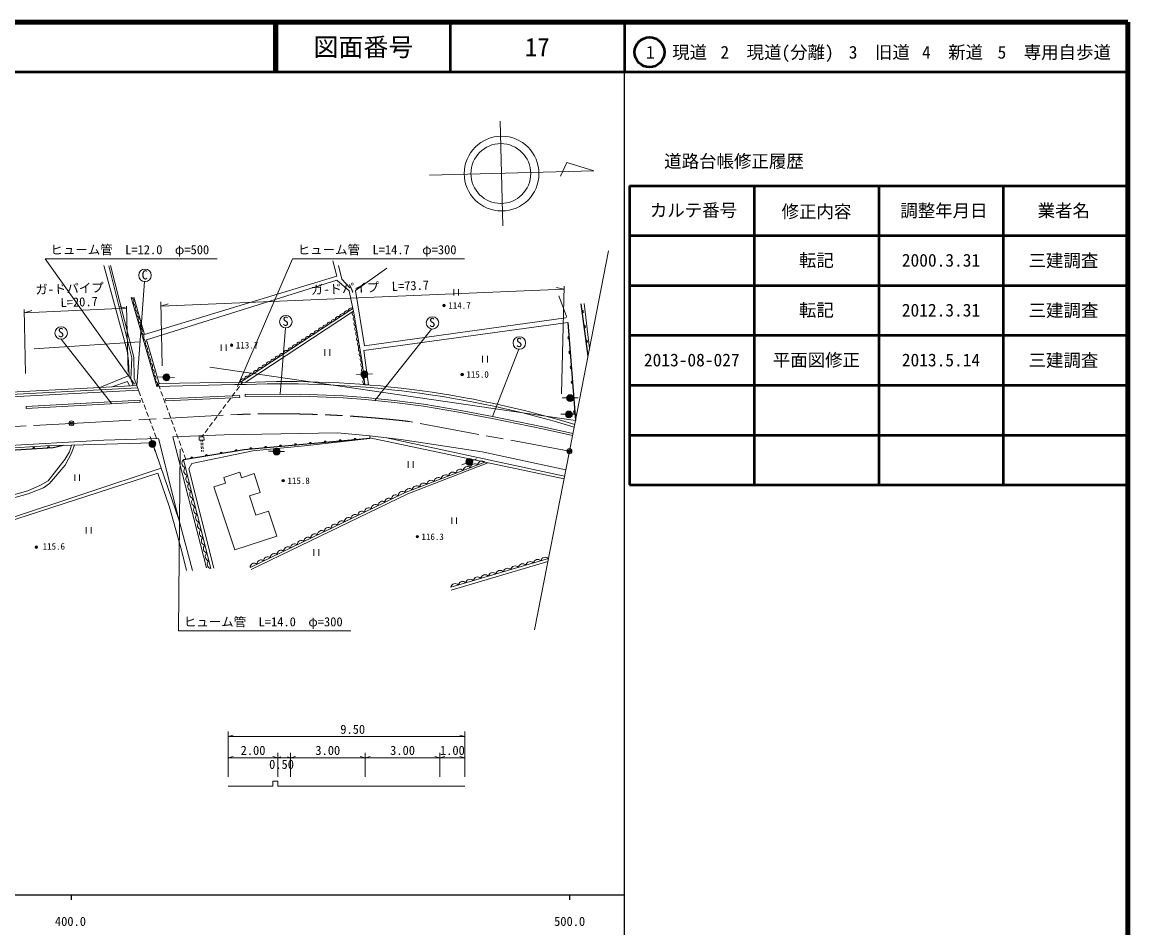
# Model space of a CAD drawing. Units: millimetres, scale not verified, with parts at other scales. Extents: x 40000 to 680000, y 20000 to 380000.
# Drawn here: x 458146 to 680000, y 198357 to 380000 of the extents above; entities that cross this region are included whole.
import ezdxf
from ezdxf.enums import TextEntityAlignment as Align

# ---------------------------------------------------------------- set-up
doc = ezdxf.new("R2010")
doc.units = ezdxf.units.MM
doc.header["$LTSCALE"] = 1000
doc.header["$PDMODE"] = 32
doc.header["$PDSIZE"] = 500
doc.linetypes.add('CHAIN', pattern=[18.5, 12, -1.5, 3.5, -1.5])
for name, color, linetype, lineweight in [('M-BGD', 7, 'Continuous', 13), ('M-BMK', 2, 'CHAIN', 13), ('M-BMK-SRVR', 3, 'Continuous', 13), ('M-STR-HTXT', 7, 'Continuous', 13), ('M-STR-STRC', 7, 'Continuous', 13), ('M-TTL', 2, 'Continuous', 140), ('M-TTL-BAND', 7, 'Continuous', 25), ('M-TTL-FRAM', 2, 'Continuous', 50), ('M-TTL-LINE', 7, 'Continuous', 50)]:
    doc.layers.add(name, color=color, linetype=linetype, lineweight=lineweight)
doc.layers.add('M-OTRS', color=6, linetype='Continuous')
doc.layers.add('M-TTL-TXT', color=7, linetype='Continuous')
doc.styles.add('ＭＳ ゴシック', font='')
doc.styles.get('ＭＳ ゴシック').set_extended_font_data('MS Gothic')

msp = doc.modelspace()

# ---------------------------------------------------------------- hatches: boundary and pattern name
at = {"layer": 'M-BGD'}
for points in [[(487766, 308749, 0.97359), (486403, 308820, 0.01338), (486401, 308784, 0.41421), (487066, 308084, 0.41421)], [(527512, 309395, 0.97359), (526147, 309387, 0.01338), (526147, 309350, 1)], [(568778, 304603, 0.97359), (567413, 304635, 0.01338), (567412, 304599, 0.41421), (568097, 303918, 0.41421)], [(568535, 301325, 0.97359), (567170, 301356, 0.01338), (567169, 301320, 0.41421), (567854, 300639, 0.41421)], [(484505, 294759, 0.97359), (484105, 296065, 0.01338), (484070, 296054, 1)], [(509888, 293860, 0.97359), (508525, 293931, 0.01338), (508523, 293895, 0.41421), (509188, 293195, 0.41421)], [(548515, 292055, 0.97359), (547236, 291576, 0.01338), (547249, 291541, 1)]]:
    msp.add_hatch(color=256, dxfattribs=at).paths.add_polyline_path(points)

# ---------------------------------------------------------------- linework, layer by layer
for p, q in [((479242, 314105), (474517, 331210)), ((475556, 331113), (480178, 312690)), ((480569, 312790), (475889, 331218)), ((521321, 329064), (520519, 332131)), ((521597, 331197), (522320, 328449)), ((531296, 330677), (525059, 326207)), ((482672, 317359), (521321, 329064)), ((522320, 328449), (523920, 326702)), ((481132, 307107), (482709, 327982)), ((483124, 316310), (521275, 328224)), ((521275, 328224), (523734, 326094)), ((525059, 326207), (526812, 315085)), ((544747, 326476), (544747, 325176)), ((545722, 325176), (545722, 326476)), ((485191, 306894), (480049, 324764)), ((482672, 317359), (480577, 324875)), ((523734, 326094), (524493, 322576)), ((567359, 320972), (565799, 325142)), ((524493, 322576), (501931, 307784)), ((524640, 322047), (502874, 307745)), ((524493, 322576), (524640, 322047)), ((570928, 323603), (571998, 314546)), ((526722, 314150), (567647, 319742)), ((526812, 315085), (567234, 320687)), ((567234, 320687), (567359, 320972)), ((510983, 318671), (509952, 305361)), ((540252, 318449), (528925, 304124)), ((481754, 315884), (460573, 314484)), ((476120, 303439), (465992, 316394)), ((485654, 307541), (483124, 316310)), ((498088, 315349), (498088, 314049)), ((499063, 314049), (499063, 315349)), ((479518, 312054), (479242, 314105)), ((518910, 314392), (518910, 313092)), ((519885, 313092), (519885, 314392)), ((527633, 307254), (526722, 314150)), ((550537, 313066), (550537, 311766)), ((551512, 311766), (551512, 313066)), ((557829, 314411), (552548, 300884)), ((479607, 309105), (479518, 312054)), ((480178, 312690), (479929, 308428)), ((480606, 308514), (480569, 312790)), ((569180, 300139), (495791, 310837)), ((473741, 306744), (479607, 309105)), ((479929, 308428), (480419, 307072)), ((481132, 307107), (480606, 308514)), ((485489, 308842), (486403, 308820)), ((487782, 308785), (488695, 308762)), ((525234, 309356), (526147, 309387)), ((527526, 309431), (528439, 309462)), ((481478, 306183), (403891, 302094)), ((404806, 302676), (481294, 306674)), ((430687, 304406), (473741, 306744)), ((473741, 306744), (481132, 307107)), ((479312, 307902), (476157, 306863)), ((479667, 307035), (479312, 307902)), ((481132, 307107), (481478, 306183)), ((481892, 305087), (481478, 306183)), ((485654, 307541), (485191, 306894)), ((485191, 306894), (500781, 307304)), ((485839, 306373), (485492, 307315)), ((501931, 307784), (485654, 307541)), ((500781, 307304), (503108, 307357)), ((501137, 306104), (501735, 306905)), ((502874, 307745), (501931, 307784)), ((502035, 307305), (502379, 307766)), ((526907, 307269), (527633, 307254)), ((458927, 302886), (481822, 304156)), ((481844, 303756), (481822, 304156)), ((482423, 303684), (482069, 304620)), ((486356, 304965), (486011, 305904)), ((486874, 303557), (486529, 304496)), ((486943, 304463), (501787, 305148)), ((486962, 304063), (486943, 304463)), ((486962, 304063), (501805, 304748)), ((499342, 303700), (499940, 304501)), ((500239, 304902), (500838, 305703)), ((501805, 304748), (501787, 305148)), ((502914, 305313), (513976, 305388)), ((502917, 304913), (502914, 305313)), ((502917, 304913), (513970, 304988)), ((513970, 304988), (522545, 304656)), ((513976, 305388), (522568, 305055)), ((522545, 304656), (527002, 304314)), ((522568, 305055), (527037, 304712)), ((527002, 304314), (532843, 303739)), ((527037, 304712), (532889, 304136)), ((532889, 304136), (538748, 303366)), ((566499, 304631), (567413, 304635)), ((568792, 304639), (569706, 304643)), ((458927, 302886), (458949, 302487)), ((458949, 302487), (481844, 303756)), ((482955, 302282), (482601, 303217)), ((483486, 300879), (483132, 301814)), ((487392, 302150), (487047, 303088)), ((497546, 301297), (498145, 302098)), ((498444, 302498), (499042, 303300)), ((532843, 303739), (538690, 302970)), ((538690, 302970), (545700, 301809)), ((538748, 303366), (545770, 302203)), ((545700, 301809), (552470, 300492)), ((545770, 302203), (552548, 300884)), ((484017, 299476), (483663, 300411)), ((487909, 300742), (487564, 301680)), ((488427, 299334), (488082, 300272)), ((495751, 298893), (496349, 299694)), ((496649, 300095), (497247, 300896)), ((552470, 300492), (562882, 298356)), ((552548, 300884), (562964, 298747)), ((566256, 301352), (567170, 301356)), ((568549, 301360), (569463, 301364)), ((484548, 298073), (484194, 299008)), ((485140, 296510), (484725, 297605)), ((488945, 297926), (488600, 298865)), ((489463, 296518), (489117, 297457)), ((494210, 296831), (494554, 297291)), ((494853, 297692), (495452, 298493)), ((521450, 297654), (498663, 297247)), ((527931, 297051), (521450, 297654)), ((562882, 298356), (568591, 297131)), ((562964, 298747), (568668, 297524)), ((474545, 296172), (431776, 293717)), ((438208, 293567), (464008, 295073)), ((464008, 295073), (468066, 295167)), ((467622, 293826), (468066, 295167)), ((468629, 295183), (467959, 293404)), ((468066, 295167), (484327, 295628)), ((485517, 296522), (474545, 296172)), ((483813, 296931), (484105, 296065)), ((484327, 295628), (489671, 280042)), ((485517, 296522), (489484, 280782)), ((498663, 297247), (488408, 296800)), ((488408, 296800), (495138, 270533)), ((489980, 295110), (489635, 296049)), ((493688, 296824), (494637, 296836)), ((493696, 296163), (493688, 296824)), ((494645, 296175), (493696, 296163)), ((494020, 296167), (494034, 295904)), ((494048, 295654), (494075, 295155)), ((494347, 296171), (494361, 295908)), ((494375, 295658), (494402, 295159)), ((494637, 296836), (494645, 296175)), ((514770, 295008), (527940, 296476)), ((534097, 296299), (527931, 297051)), ((527931, 297051), (527940, 296476)), ((527938, 296638), (566879, 288382)), ((566990, 288945), (531224, 296649)), ((550481, 293819), (534097, 296299)), ((466739, 292295), (467622, 293826)), ((467959, 293404), (466815, 291169)), ((484544, 294757), (484836, 293891)), ((490498, 293703), (490153, 294641)), ((491017, 292291), (490671, 293233)), ((492192, 291461), (504445, 294008)), ((494088, 294905), (494115, 294406)), ((494129, 294156), (494143, 293893)), ((494415, 294909), (494442, 294410)), ((494456, 294160), (494470, 293897)), ((504445, 294008), (514770, 295008)), ((507611, 293953), (508525, 293931)), ((509904, 293896), (510817, 293873)), ((567239, 290221), (550481, 293819)), ((463342, 288041), (466739, 292295)), ((466815, 291169), (463671, 287478)), ((490519, 292210), (495995, 270421)), ((491587, 290383), (492192, 291461)), ((551574, 291627), (535514, 285428)), ((535622, 291934), (535622, 290634)), ((536597, 290634), (536597, 291934)), ((546390, 291231), (547236, 291576)), ((548515, 292094), (549361, 292439)), ((454581, 279557), (485355, 289559)), ((486062, 290568), (455423, 280418)), ((468709, 289309), (468709, 288009)), ((469684, 288009), (469684, 289309)), ((485355, 289559), (487694, 282716)), ((496617, 270474), (491587, 290383)), ((501816, 289714), (498608, 288657)), ((498608, 288657), (498972, 287556)), ((502173, 288633), (501816, 289714)), ((504692, 289464), (502173, 288633)), ((505933, 285702), (504692, 289464)), ((459326, 286009), (461830, 287134)), ((462406, 286591), (459366, 285385)), ((461830, 287134), (463342, 288041)), ((463671, 287478), (462406, 286591)), ((498972, 287556), (496633, 286784)), ((496633, 286784), (500797, 274155)), ((459366, 285385), (439156, 279923)), ((439326, 280532), (459326, 286009)), ((503783, 284994), (505933, 285702)), ((505064, 281107), (503783, 284994)), ((535514, 285428), (504079, 270212)), ((487694, 282716), (490108, 274106)), ((507590, 281940), (505064, 281107)), ((509239, 276939), (507590, 281940)), ((489484, 280782), (492324, 270051)), ((544341, 280685), (544341, 279385)), ((545316, 279385), (545316, 280685)), ((471016, 278748), (471016, 277448)), ((471991, 277448), (471991, 278748)), ((500797, 274155), (509239, 276939)), ((490108, 274106), (491143, 270053)), ((516675, 274295), (516675, 272995)), ((517650, 272995), (517650, 274295)), ((563754, 272404), (544160, 266670)), ((544254, 266098), (563636, 271804)), ((499474, 228629), (499474, 237725)), ((546974, 228629), (546974, 237725)), ((499474, 236725), (500474, 236975)), ((499474, 236725), (546974, 236725)), ((546974, 236725), (545974, 236975)), ((499474, 228629), (499474, 233491)), ((509474, 228629), (509474, 233491)), ((509474, 228629), (509474, 233491)), ((511974, 228629), (511974, 233491)), ((511974, 228629), (511974, 233491)), ((526974, 228629), (526974, 233491)), ((526974, 228629), (526974, 233491)), ((541974, 228629), (541974, 233491)), ((541974, 228629), (541974, 233491)), ((546974, 228629), (546974, 233491)), ((499474, 232491), (500474, 232741)), ((499474, 232491), (509474, 232491)), ((509474, 232491), (508474, 232741)), ((509474, 232491), (510031, 232630)), ((509474, 232491), (511974, 232491)), ((511974, 232491), (511415, 232631)), ((511974, 232491), (512974, 232741)), ((511974, 232491), (526974, 232491)), ((526974, 232491), (525974, 232741)), ((526974, 232491), (527974, 232741)), ((526974, 232491), (541974, 232491)), ((541974, 232491), (540974, 232741)), ((541974, 232491), (542974, 232741)), ((541974, 232491), (546974, 232491)), ((546974, 232491), (545974, 232741)), ((508474, 226808), (499474, 226808)), ((509474, 227808), (508474, 227808)), ((508474, 227808), (508474, 226808)), ((509474, 226808), (509474, 227808)), ((509474, 226808), (511974, 226808)), ((511974, 226808), (526974, 226808)), ((526974, 226808), (541974, 226808)), ((541974, 226808), (546974, 226808))]:
    msp.add_line(p, q, dxfattribs=at)
at = {"layer": 'M-BGD', "lineweight": 25}
for p, q in [((571695, 312994), (570327, 323485)), ((567647, 319742), (569180, 300139))]:
    msp.add_line(p, q, dxfattribs=at)
at = {"layer": 'M-BGD'}
for points in [[(524640, 322047), (526399, 311835), (526907, 307269)], [(551012, 291746), (534980, 285666), (503907, 270632)]]:
    msp.add_lwpolyline(points, dxfattribs=at)
at = {"layer": 'M-BGD', "lineweight": 25}
for points in [[(466396, 295128), (464358, 294659), (438312, 293008)], [(527940, 296476), (502718, 294204), (490519, 292210)]]:
    msp.add_lwpolyline(points, dxfattribs=at)
at = {"layer": 'M-BGD'}
for centre, radius in [((482806, 329228), 1250), ((542803, 323179), 150), ((542803, 323179), 120), ((542803, 323179), 90), ((542803, 323179), 60), ((542803, 323179), 30), ((542803, 323179), 20), ((511065, 319919), 1250), ((540479, 319678), 1250), ((465985, 317644), 1250), ((500173, 315205), 150), ((500173, 315205), 120), ((500173, 315205), 90), ((500173, 315205), 60), ((500173, 315205), 30), ((500173, 315205), 20), ((557911, 315658), 1250), ((487084, 308766), 683), ((526830, 309373), 683), ((546434, 309339), 150), ((546434, 309339), 120), ((546434, 309339), 90), ((546434, 309339), 60), ((546434, 309339), 30), ((546434, 309339), 20), ((568095, 304601), 683), ((567852, 301322), 683), ((484288, 295407), 683), ((509205, 293877), 683), ((547882, 291798), 683), ((510528, 288032), 150), ((510528, 288032), 120), ((510528, 288032), 90), ((510528, 288032), 60), ((510528, 288032), 30), ((510528, 288032), 20), ((537426, 276798), 150), ((537426, 276798), 120), ((537426, 276798), 90), ((537426, 276798), 60), ((537426, 276798), 30), ((537426, 276798), 20), ((461010, 274699), 150), ((461010, 274699), 120), ((461010, 274699), 90), ((461010, 274699), 60), ((461010, 274699), 30), ((461010, 274699), 20)]:
    msp.add_circle(centre, radius, dxfattribs=at)
for centre, radius, start, end in [((479749, 324033), 790, 324.40087, 67.70694), ((480092, 322842), 790, 324.40087, 67.70694), ((480435, 321650), 790, 324.40087, 67.70694), ((523306, 321548), 560, 55.24178, 191.25552), ((524174, 322117), 560, 55.24178, 191.25552), ((524933, 321572), 558, 121.69375, 257.85336), ((480777, 320459), 790, 324.40087, 67.70694), ((481120, 319267), 790, 324.40087, 67.70694), ((519835, 319272), 560, 55.24178, 191.25552), ((520703, 319841), 560, 55.24178, 191.25552), ((521571, 320410), 560, 55.24178, 191.25552), ((522439, 320979), 560, 55.24178, 191.25552), ((525109, 320551), 558, 121.69375, 257.85336), ((525285, 319530), 558, 121.69375, 257.85336), ((481463, 318076), 790, 324.40087, 67.70694), ((481806, 316885), 790, 324.40087, 67.70694), ((516364, 316996), 560, 55.24178, 191.25552), ((517232, 317565), 560, 55.24178, 191.25552), ((518100, 318134), 560, 55.24178, 191.25552), ((518967, 318703), 560, 55.24178, 191.25552), ((525461, 318509), 558, 121.69375, 257.85336), ((525637, 317487), 558, 121.69375, 257.85336), ((482149, 315693), 790, 324.40087, 67.70694), ((482492, 314502), 790, 324.40087, 67.70694), ((512893, 314721), 560, 55.24178, 191.25552), ((513761, 315290), 560, 55.24178, 191.25552), ((514629, 315858), 560, 55.24178, 191.25552), ((515496, 316427), 560, 55.24178, 191.25552), ((525813, 316466), 558, 121.69375, 257.85336), ((525989, 315445), 558, 121.69375, 257.85336), ((482834, 313311), 790, 324.40087, 67.70694), ((483177, 312119), 790, 324.40087, 67.70694), ((509422, 312445), 560, 55.24178, 191.25552), ((510290, 313014), 560, 55.24178, 191.25552), ((511157, 313583), 560, 55.24178, 191.25552), ((512025, 314152), 560, 55.24178, 191.25552), ((526165, 314424), 558, 121.69375, 257.85336), ((526341, 313403), 558, 121.69375, 257.85336), ((526516, 312381), 558, 121.69375, 257.85336), ((483520, 310928), 790, 324.40087, 67.70694), ((505951, 310169), 560, 55.24178, 191.25552), ((506818, 310738), 560, 55.24178, 191.25552), ((507686, 311307), 560, 55.24178, 191.25552), ((508554, 311876), 560, 55.24178, 191.25552), ((526757, 311297), 646, 123.63794, 249.06658), ((526884, 310156), 646, 123.63794, 249.06658), ((483863, 309737), 790, 324.40087, 67.70694), ((484206, 308545), 790, 324.40087, 67.70694), ((502479, 307894), 560, 55.24178, 191.25552), ((503347, 308463), 560, 55.24178, 191.25552), ((504215, 309031), 560, 55.24178, 191.25552), ((505083, 309600), 560, 55.24178, 191.25552), ((527011, 309014), 646, 123.63794, 249.06658), ((527138, 307872), 646, 123.63794, 249.06658), ((484549, 307354), 790, 324.40087, 67.70694), ((511277, 110083), 197841, 73.03107, 92.43433), ((510291, 105329), 202156, 73.14165, 92.03607), ((491096, 291528), 894, 130.24848, 257.96641), ((491488, 289971), 894, 130.24848, 257.96641), ((547495, 290030), 857, 45.40535, 176.13224), ((548952, 290583), 857, 45.40535, 176.13224), ((550410, 291135), 857, 45.40535, 176.13224), ((491879, 288415), 894, 130.24848, 257.96641), ((541665, 287819), 857, 45.40535, 176.13224), ((543122, 288372), 857, 45.40535, 176.13224), ((544580, 288924), 857, 45.40535, 176.13224), ((546037, 289477), 857, 45.40535, 176.13224), ((492270, 286859), 894, 130.24848, 257.96641), ((535835, 285608), 857, 45.40535, 176.13224), ((537293, 286161), 857, 45.40535, 176.13224), ((538750, 286714), 857, 45.40535, 176.13224), ((540207, 287266), 857, 45.40535, 176.13224), ((492661, 285302), 894, 130.24848, 257.96641), ((493052, 283746), 894, 130.24848, 257.96641), ((531738, 283750), 813, 48.46761, 183.17104), ((533089, 284404), 813, 48.46761, 183.17104), ((534440, 285057), 813, 48.46761, 183.17104), ((493443, 282190), 894, 130.24848, 257.96641), ((526335, 281135), 813, 48.46761, 183.17104), ((527686, 281789), 813, 48.46761, 183.17104), ((529037, 282443), 813, 48.46761, 183.17104), ((530388, 283096), 813, 48.46761, 183.17104), ((493834, 280633), 894, 130.24848, 257.96641), ((494226, 279077), 894, 130.24848, 257.96641), ((522282, 279174), 813, 48.46761, 183.17104), ((523633, 279828), 813, 48.46761, 183.17104), ((524984, 280482), 813, 48.46761, 183.17104), ((494617, 277521), 894, 130.24848, 257.96641), ((516878, 276560), 813, 48.46761, 183.17104), ((518229, 277213), 813, 48.46761, 183.17104), ((519580, 277867), 813, 48.46761, 183.17104), ((520931, 278521), 813, 48.46761, 183.17104), ((495008, 275964), 894, 130.24848, 257.96641), ((512825, 274599), 813, 48.46761, 183.17104), ((514176, 275252), 813, 48.46761, 183.17104), ((515527, 275906), 813, 48.46761, 183.17104), ((495399, 274408), 894, 130.24848, 257.96641), ((495790, 272852), 894, 130.24848, 257.96641), ((508772, 272638), 813, 48.46761, 183.17104), ((510123, 273292), 813, 48.46761, 183.17104), ((511474, 273945), 813, 48.46761, 183.17104), ((496181, 271295), 894, 130.24848, 257.96641), ((504719, 270677), 813, 48.46761, 183.17104), ((506070, 271331), 813, 48.46761, 183.17104), ((507421, 271984), 813, 48.46761, 183.17104), ((557074, 270068), 866, 41.33632, 171.28864), ((558581, 270509), 866, 41.33632, 171.28864), ((560089, 270950), 866, 41.33632, 171.28864), ((561596, 271391), 866, 41.33632, 171.28864), ((563103, 271832), 866, 41.33632, 171.28864), ((549538, 267862), 866, 41.33632, 171.28864), ((551046, 268303), 866, 41.33632, 171.28864), ((552553, 268744), 866, 41.33632, 171.28864), ((554060, 269185), 866, 41.33632, 171.28864), ((555567, 269627), 866, 41.33632, 171.28864), ((545017, 266539), 866, 41.33632, 171.28864), ((546524, 266980), 866, 41.33632, 171.28864), ((548031, 267421), 866, 41.33632, 171.28864)]:
    msp.add_arc(centre, radius, start, end, dxfattribs=at)
at = {"layer": 'M-BGD', "lineweight": 25}
for centre, start, end in [((570531, 321918), 277.42761, 97.42761), ((570919, 318943), 277.42761, 97.42761), ((567880, 316751), 94.47207, 274.47207), ((571307, 315969), 277.42761, 97.42761), ((568114, 313760), 94.47207, 274.47207), ((568348, 310769), 94.47207, 274.47207), ((568582, 307778), 94.47207, 274.47207), ((568816, 304788), 94.47207, 274.47207), ((569050, 301797), 94.47207, 274.47207), ((510013, 294861), 5.14605, 185.14605), ((513001, 295130), 5.14605, 185.14605), ((515989, 295400), 5.14605, 185.14605), ((518977, 295669), 5.14605, 185.14605), ((521965, 295938), 5.14605, 185.14605), ((524952, 296207), 5.14605, 185.14605), ((460458, 294411), 3.62533, 183.62533), ((463452, 294601), 3.62533, 183.62533), ((495143, 292966), 9.2861, 189.2861), ((498104, 293450), 9.2861, 189.2861), ((501064, 293934), 9.2861, 189.2861), ((504037, 294323), 5.14605, 185.14605), ((507025, 294592), 5.14605, 185.14605), ((492182, 292482), 9.2861, 189.2861)]:
    msp.add_arc(centre, 250, start, end, dxfattribs=at)
at = {"layer": 'M-BGD'}
for p in [(542803, 323179), (500173, 315205), (546434, 309339), (510528, 288032), (537426, 276798), (461010, 274699)]:
    msp.add_point(p, dxfattribs=at)
at = {"layer": 'M-BMK'}
for p, q in [((368093, 294223), (468052, 299537)), ((468052, 299537), (501346, 301307)), ((567966, 293937), (535882, 299907))]:
    msp.add_line(p, q, dxfattribs=at)
msp.add_arc((509475, 75101), 226352, 83.30047, 92.05806, dxfattribs=at)
at = {"layer": 'M-BMK-SRVR'}
for p, q in [((567966, 293937), (575826, 334112)), ((560956, 258103), (567966, 293937))]:
    msp.add_line(p, q, dxfattribs=at)
for centre in [(468052, 299537), (567966, 293937)]:
    msp.add_circle(centre, 500, dxfattribs=at)
for p in [(468052, 299537), (567966, 293937)]:
    msp.add_point(p, dxfattribs=at)
at = {"layer": 'M-OTRS'}
msp.add_point((567966, 293937), dxfattribs=at)
at = {"layer": 'M-STR-HTXT'}
for p, q in [((462746, 332520), (497302, 332520)), ((462746, 332520), (480725, 307422)), ((512364, 332520), (501336, 306920)), ((512364, 332520), (546920, 332520)), ((485992, 323057), (566864, 326465)), ((566864, 326465), (565349, 326776)), ((566878, 327075), (566355, 305473)), ((458579, 322344), (458848, 309548)), ((458592, 321732), (479075, 322632)), ((458592, 321732), (460074, 322172)), ((479075, 322632), (477560, 322942)), ((479065, 323043), (479405, 309834)), ((485975, 323877), (486245, 311081)), ((485992, 323057), (487475, 323495)), ((489520, 257895), (489852, 294354)), ((489520, 257895), (524076, 257895))]:
    msp.add_line(p, q, dxfattribs=at)
at = {"layer": 'M-STR-STRC'}
for p, q in [((554062, 360163), (554623, 339170)), ((567447, 351823), (566173, 349107)), ((572865, 350162), (567447, 351823)), ((539848, 349279), (572865, 350162))]:
    msp.add_line(p, q, dxfattribs=at)
for centre, radius in [((554344, 349624), 7500), ((554186, 349629), 6000)]:
    msp.add_circle(centre, radius, dxfattribs=at)
at = {"layer": 'M-TTL'}
for p, q in [((680000, 380000), (40000, 380000)), ((680000, 20000), (680000, 380000))]:
    msp.add_line(p, q, dxfattribs=at)
at = {"layer": 'M-TTL-BAND'}
for p, q in [((579000, 20000), (579000, 370000)), ((40000, 205000), (579000, 205000)), ((468000, 205000), (468000, 204000)), ((568000, 205000), (568000, 204000))]:
    msp.add_line(p, q, dxfattribs=at)
at = {"layer": 'M-TTL-FRAM'}
for p, q in [((580000, 347197), (580000, 287197)), ((580000, 347197), (680000, 347197)), ((580000, 287197), (680000, 287197))]:
    msp.add_line(p, q, dxfattribs=at)
at = {"layer": 'M-TTL-LINE'}
for p, q in [((508747, 380000), (508747, 370000)), ((509247, 380000), (509247, 370000)), ((543997, 380000), (543997, 370000)), ((579000, 380000), (579000, 370000)), ((40000, 370000), (680000, 370000)), ((605000, 347197), (605000, 287197)), ((630000, 347197), (630000, 287197)), ((655000, 347197), (655000, 287197)), ((580000, 337197), (680000, 337197)), ((580000, 327197), (680000, 327197)), ((580000, 317197), (680000, 317197)), ((580000, 307197), (680000, 307197)), ((580000, 297197), (680000, 297197))]:
    msp.add_line(p, q, dxfattribs=at)
msp.add_circle((584031, 373958), 3000, dxfattribs=at)

# ---------------------------------------------------------------- texts
at = {"layer": 'M-BGD', "style": 'ＭＳ ゴシック'}
for s, height, p in [('C', 1833, (482127, 327855)), ('114.7', 1320, (543658, 322122)), ('S', 1833, (510386, 318545)), ('S', 1833, (539800, 318304)), ('S', 1833, (465306, 316271)), ('113.7', 1320, (501029, 314149)), ('S', 1833, (557232, 314284)), ('115.0', 1320, (547290, 308283)), ('115.8', 1320, (511384, 286976)), ('116.3', 1320, (538282, 275742)), ('115.6', 1320, (462266, 273820))]:
    msp.add_text(s, height=height, dxfattribs=at).set_placement(p, align=Align.BOTTOM_LEFT)
for s, p in [('9.50', (524474, 236725)), ('2.00', (504474, 232491)), ('3.00', (519474, 232491)), ('3.00', (534474, 232491)), ('1.00', (544474, 232491)), ('0.50', (510193, 229690))]:
    msp.add_text(s, height=1833, dxfattribs=at).set_placement(p, align=Align.BOTTOM_CENTER)
at = {"layer": 'M-STR-HTXT', "style": 'ＭＳ ゴシック'}
for s, p in [('ヒューム管\u3000L=12.0\u3000φ=500', (463817, 332900)), ('ヒューム管\u3000L=14.7\u3000φ=300', (513435, 332900)), ('ヒューム管\u3000L=14.0\u3000φ=300', (490591, 258274))]:
    msp.add_text(s, height=1833, dxfattribs=at).set_placement(p, align=Align.BOTTOM_LEFT)
for s, rotation, p in [('ガ-ドパイプ', 1.847, (460835, 324900)), ('ガ-ドパイプ\u3000L=73.7', 2.413, (516128, 324839)), ('L=20.7', 1.847, (465891, 322298))]:
    msp.add_text(s, height=1833, rotation=rotation, dxfattribs=at).set_placement(p, align=Align.BOTTOM_LEFT)
at = {"layer": 'M-TTL-BAND', "style": 'ＭＳ ゴシック'}
for s, p in [('400.0', (467844, 198195)), ('500.0', (568000, 198195))]:
    msp.add_text(s, height=1833, dxfattribs=at).set_placement(p, align=Align.BOTTOM_CENTER)
at = {"layer": 'M-TTL-TXT', "style": 'ＭＳ ゴシック'}
for s, height, p in [('図面番号', 3666, (526622, 375000)), ('17', 3666, (561497, 375000)), ('1\u3000現道', 2566, (589448, 373958)), ('2\u3000現道(分離)', 2566, (609619, 373958)), ('3\u3000旧道', 2566, (630121, 373958)), ('4\u3000新道', 2566, (644824, 373958)), ('5\u3000専用自歩道', 2566, (665228, 373958)), ('道路台帳修正履歴', 2566, (600968, 352113)), ('カルテ番号', 2566, (592839, 342277)), ('修正内容', 2566, (617509, 342023)), ('調整年月日', 2566, (643089, 342197)), ('業者名', 2566, (667134, 342197)), ('転記', 2566, (617500, 332245)), ('2000.3.31', 2566, (642500, 332245)), ('三建調査', 2566, (667077, 332189)), ('転記', 2566, (617500, 322245)), ('2012.3.31', 2566, (642500, 322245)), ('三建調査', 2566, (667077, 322189)), ('2013-08-027', 2566, (592500, 312245)), ('平面図修正', 2566, (617500, 312245)), ('2013.5.14', 2566, (642500, 312245)), ('三建調査', 2566, (667077, 312189))]:
    msp.add_text(s, height=height, dxfattribs=at).set_placement(p, align=Align.MIDDLE_CENTER)

doc.saveas('drawing.dxf')
